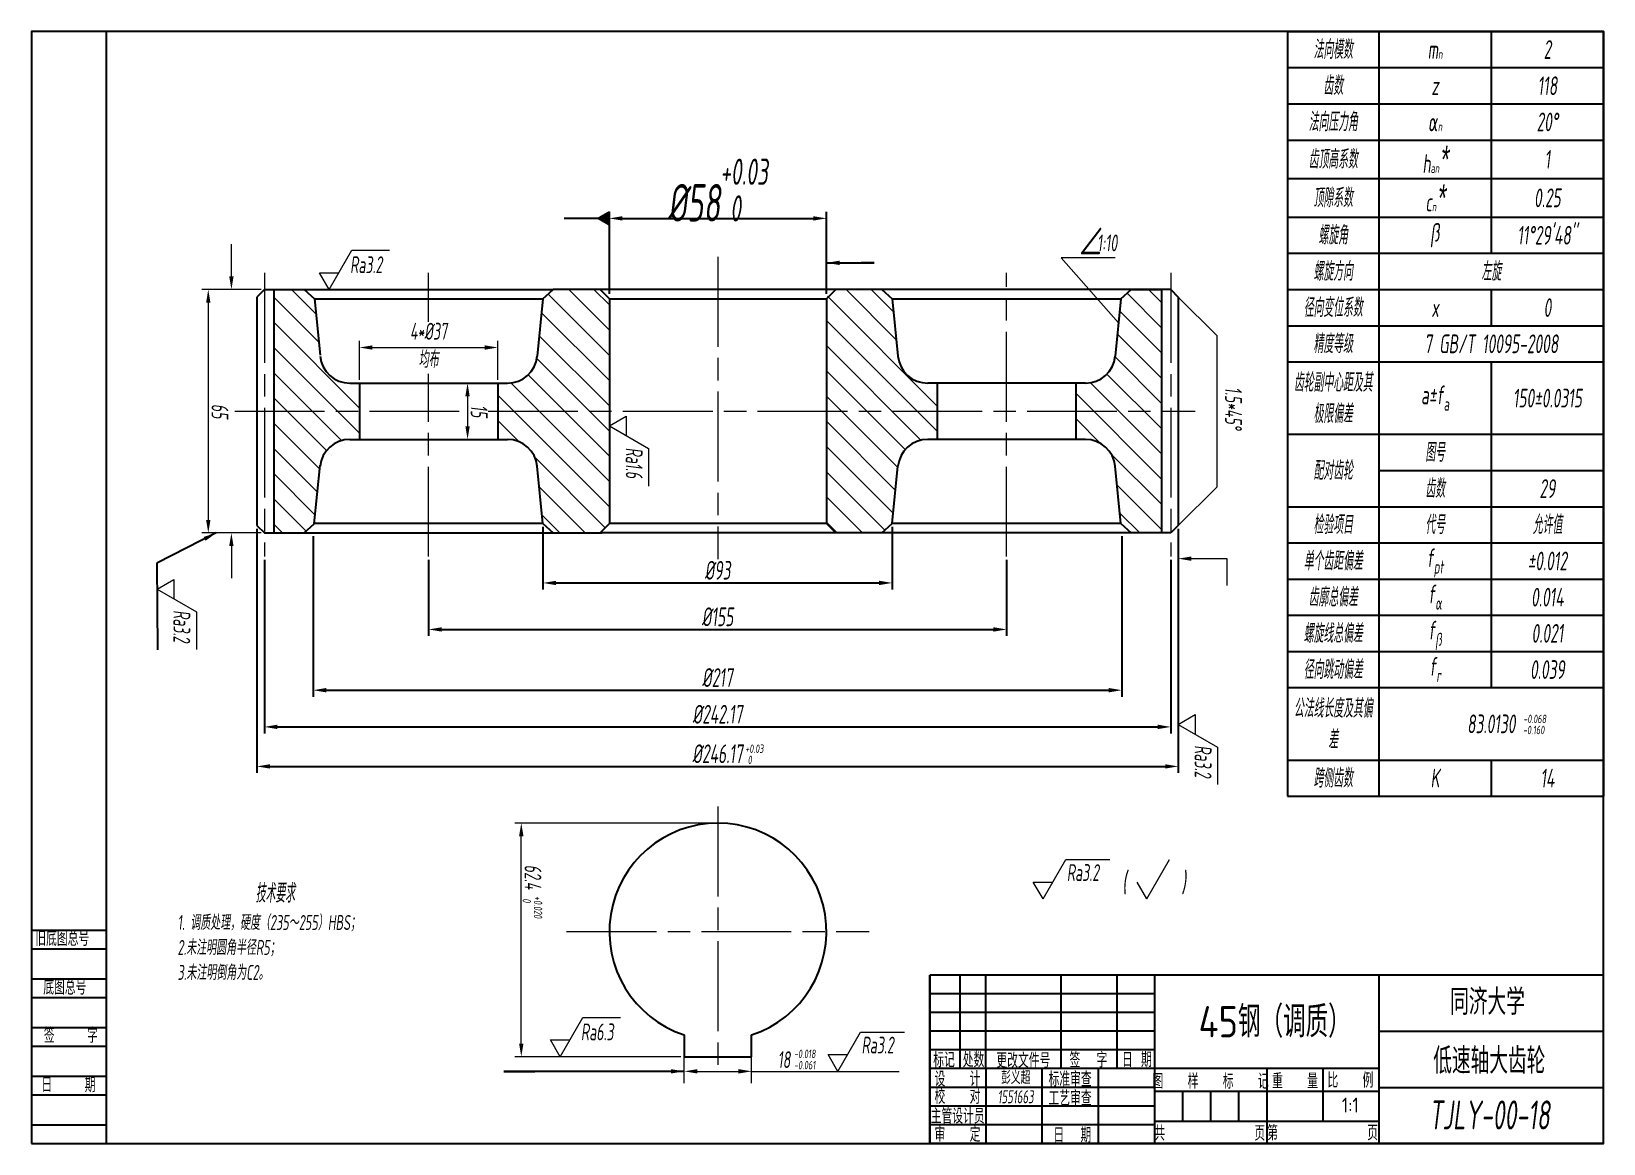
# Model space of a CAD drawing. Extents: x -500 to 7960, y -6170 to 1582.
# Drawn here: x 6890.4 to 7310.4, y 712.8 to 1009.8 of the extents above; entities that cross this region are included whole.
import ezdxf
from ezdxf.enums import TextEntityAlignment as Align

# ---------------------------------------------------------------- set-up
doc = ezdxf.new("R2010")
doc.units = 0
doc.linetypes.add('ACAD_ISO08W100', pattern=[36, 24, -3, 6, -3])
doc.layers.get('0').update_dxf_attribs({"linetype": 'CONTINUOUS'})
doc.layers.get('Defpoints').update_dxf_attribs({"linetype": 'CONTINUOUS'})
doc.layers.add('OBJ', color=7, linetype='CONTINUOUS')
doc.layers.add('OTH', color=3, linetype='CONTINUOUS')
for name, color, linetype, lineweight in [('zhongxin', 1, 'ACAD_ISO08W100', 9), ('标注', 5, 'CONTINUOUS', 9), ('粗实线', 7, 'CONTINUOUS', 25), ('细实线 波浪线', 3, 'CONTINUOUS', 9)]:
    doc.layers.add(name, color=color, linetype=linetype, lineweight=lineweight)
doc.styles.get("Standard").update_dxf_attribs({"font": 'gbenor.shx', "width": 0.7, "oblique": 7, "height": 10, "bigfont": 'gbcbig.shx'})
doc.styles.add('工程字', font='gbenor.shx', dxfattribs={"bigfont": 'gbcbig.shx'})
doc.dimstyles.new('GB-35', dxfattribs={"dimtxt": 4.5, "dimasz": 3.5, "dimexe": 1.75, "dimexo": 0.875, "dimgap": 0.875, "dimtad": 1, "dimdsep": 46, "dimtxsty": 'Standard', "dimcen": 3.5, "dimadec": 0, "dimazin": 0, "dimtfac": 0.7, "dimtmove": 0, "dimatfit": 3, "dimfxl": 1, "dimtzin": 0, "dimarcsym": 0})

# ---------------------------------------------------------------- blocks, each defined once
blk = doc.blocks.new('*D218')
at = {"layer": 'Defpoints', "color": 0, "transparency": 16777216}
for p in [(7102.81, 959.86), (7044.81, 938.85), (7102.81, 938.85)]:
    blk.add_point(p, dxfattribs=at)
at = {"layer": '标注', "color": 0, "lineweight": -2, "transparency": 16777216}
for p, q in [((7044.81, 939.72), (7044.81, 961.61)), ((7048.31, 959.86), (7099.31, 959.86)), ((7102.81, 939.72), (7102.81, 961.61))]:
    blk.add_line(p, q, dxfattribs=at)
at = {"layer": '标注', "color": 0, "transparency": 16777216}
for points in [[(7048.31, 960.44), (7048.31, 959.27), (7044.81, 959.86)], [(7099.31, 960.44), (7099.31, 959.27), (7102.81, 959.86)]]:
    blk.add_solid(points, dxfattribs=at)
at = {"layer": '标注', "color": 0, "transparency": 16777216, "insert": (7073.81, 967.42), "char_height": 10, "attachment_point": 5}
blk.add_mtext('%%C58{\\H0.7x;\\S+0.03^  0;}', dxfattribs=at)
blk = doc.blocks.new('*D220')
at = {"layer": 'Defpoints', "color": 0, "transparency": 16777216}
for p in [(7027.08, 878.34), (7120.38, 878.34), (7120.38, 862.5)]:
    blk.add_point(p, dxfattribs=at)
at = {"layer": '标注', "color": 0, "lineweight": -2, "transparency": 16777216}
for p, q in [((7027.08, 877.46), (7027.08, 860.75)), ((7120.38, 877.46), (7120.38, 860.75)), ((7030.58, 862.5), (7116.88, 862.5))]:
    blk.add_line(p, q, dxfattribs=at)
at = {"layer": '标注', "color": 0, "transparency": 16777216}
for points in [[(7030.58, 863.08), (7030.58, 861.92), (7027.08, 862.5)], [(7116.88, 863.08), (7116.88, 861.92), (7120.38, 862.5)]]:
    blk.add_solid(points, dxfattribs=at)
at = {"layer": '标注', "color": 0, "transparency": 16777216, "insert": (7073.73, 865.88), "char_height": 5, "attachment_point": 5}
blk.add_mtext('%%C93', dxfattribs=at)
blk = doc.blocks.new('*D221')
at = {"layer": 'Defpoints', "color": 0, "transparency": 16777216}
for p in [(6996.53, 869.54), (7150.93, 869.54), (7150.93, 850.08)]:
    blk.add_point(p, dxfattribs=at)
at = {"layer": '标注', "color": 0, "lineweight": -2, "transparency": 16777216}
for p, q in [((6996.53, 868.67), (6996.53, 848.33)), ((7150.93, 868.67), (7150.93, 848.33)), ((7000.03, 850.08), (7147.43, 850.08))]:
    blk.add_line(p, q, dxfattribs=at)
at = {"layer": '标注', "color": 0, "transparency": 16777216}
for points in [[(7000.03, 850.66), (7000.03, 849.49), (6996.53, 850.08)], [(7147.43, 850.66), (7147.43, 849.49), (7150.93, 850.08)]]:
    blk.add_solid(points, dxfattribs=at)
at = {"layer": '标注', "color": 0, "transparency": 16777216, "insert": (7073.73, 853.45), "char_height": 5, "attachment_point": 5}
blk.add_mtext('%%C155', dxfattribs=at)
blk = doc.blocks.new('*D219')
at = {"layer": 'Defpoints', "color": 0, "transparency": 16777216}
for p in [(6965.7, 875.85), (7181.73, 875.85), (7181.73, 833.85)]:
    blk.add_point(p, dxfattribs=at)
at = {"layer": '标注', "color": 0, "lineweight": -2, "transparency": 16777216}
for p, q in [((6965.7, 874.97), (6965.7, 832.1)), ((7181.73, 874.97), (7181.73, 832.1)), ((6969.2, 833.85), (7178.23, 833.85))]:
    blk.add_line(p, q, dxfattribs=at)
at = {"layer": '标注', "color": 0, "transparency": 16777216}
for points in [[(6969.2, 834.44), (6969.2, 833.27), (6965.7, 833.85)], [(7178.23, 834.44), (7178.23, 833.27), (7181.73, 833.85)]]:
    blk.add_solid(points, dxfattribs=at)
at = {"layer": '标注', "color": 0, "transparency": 16777216, "insert": (7073.71, 837.23), "char_height": 5, "attachment_point": 5}
blk.add_mtext('%%C217', dxfattribs=at)
blk = doc.blocks.new('*D222')
at = {"layer": 'Defpoints', "color": 0, "transparency": 16777216}
for p in [(6952.65, 869.54), (7194.81, 869.54), (7194.81, 824.05)]:
    blk.add_point(p, dxfattribs=at)
at = {"layer": '标注', "color": 0, "lineweight": -2, "transparency": 16777216}
for p, q in [((6952.65, 868.67), (6952.65, 822.3)), ((7194.81, 868.67), (7194.81, 822.3)), ((6956.15, 824.05), (7191.31, 824.05))]:
    blk.add_line(p, q, dxfattribs=at)
at = {"layer": '标注', "color": 0, "transparency": 16777216}
for points in [[(6956.15, 824.64), (6956.15, 823.47), (6952.65, 824.05)], [(7191.31, 824.64), (7191.31, 823.47), (7194.81, 824.05)]]:
    blk.add_solid(points, dxfattribs=at)
at = {"layer": '标注', "color": 0, "transparency": 16777216, "insert": (7073.73, 827.43), "char_height": 5, "attachment_point": 5}
blk.add_mtext('%%C242.17', dxfattribs=at)
blk = doc.blocks.new('*D223')
at = {"layer": 'Defpoints', "color": 0, "transparency": 16777216}
for p in [(6950.65, 877.85), (7196.81, 877.85), (7196.81, 813.5)]:
    blk.add_point(p, dxfattribs=at)
at = {"layer": '标注', "color": 0, "lineweight": -2, "transparency": 16777216}
for p, q in [((6950.65, 876.97), (6950.65, 811.75)), ((7196.81, 876.97), (7196.81, 811.75)), ((6954.15, 813.5), (7193.31, 813.5))]:
    blk.add_line(p, q, dxfattribs=at)
at = {"layer": '标注', "color": 0, "transparency": 16777216}
for points in [[(6954.15, 814.08), (6954.15, 812.92), (6950.65, 813.5)], [(7193.31, 814.08), (7193.31, 812.92), (7196.81, 813.5)]]:
    blk.add_solid(points, dxfattribs=at)
at = {"layer": '标注', "color": 0, "transparency": 16777216, "insert": (7073.73, 816.88), "char_height": 5, "attachment_point": 5}
blk.add_mtext('%%C246.17', dxfattribs=at)
blk = doc.blocks.new('*T224')
at = {"layer": '标注', "color": 0, "linetype": 'ByBlock', "lineweight": -2, "transparency": 16777216}
for p, q in [((0, 0), (84.47, 0)), ((0, 0), (0, -204.25)), ((24.47, 0), (24.47, -204.25)), ((54.47, 0), (54.47, -59.25)), ((84.47, 0), (84.47, -204.25)), ((0, -9.67), (84.47, -9.67)), ((0, -19.33), (84.47, -19.33)), ((0, -29), (84.47, -29)), ((0, -39.29), (84.47, -39.29)), ((0, -49.58), (84.47, -49.58)), ((0, -59.25), (84.47, -59.25)), ((0, -68.92), (84.47, -68.92)), ((54.47, -68.92), (54.47, -78.58)), ((0, -78.58), (84.47, -78.58)), ((0, -88.25), (84.47, -88.25)), ((54.47, -88.25), (54.47, -175.25)), ((0, -107.58), (84.47, -107.58)), ((24.47, -117.25), (84.47, -117.25)), ((0, -126.92), (84.47, -126.92)), ((0, -136.58), (84.47, -136.58)), ((0, -146.25), (84.47, -146.25)), ((0, -155.92), (84.47, -155.92)), ((0, -165.58), (84.47, -165.58)), ((0, -175.25), (84.47, -175.25)), ((0, -194.58), (84.47, -194.58)), ((54.47, -194.58), (54.47, -204.25)), ((0, -204.25), (84.47, -204.25))]:
    blk.add_line(p, q, dxfattribs=at)
at = {"layer": '标注', "color": 0, "transparency": 16777216, "char_height": 5, "attachment_point": 5}
for s, insert, width in [('法向模数', (12.23, -4.83), 21.4675), ('m{\\H0.5x;n}', (39.47, -4.83), 27), ('2', (69.47, -4.83), 27), ('齿数', (12.23, -14.5), 21.4675), ('118', (69.47, -14.5), 27), ('z', (39.47, -14.5), 27), ('法向压力角', (12.23, -24.17), 21.4675), ('α{\\H0.5x;n}', (39.47, -24.17), 27), ('20%%D', (69.47, -24.17), 27), ('齿顶高系数', (12.23, -34.15), 21.4675), ('h{\\H0.5x;an\\fArial Narrow|b0|i0|c0|p34;\\H2.9166x;\\C256;*}', (39.47, -34.15), 27), ('1', (69.47, -34.15), 27), ('顶隙系数', (12.23, -44.44), 21.4675), ('c{\\H0.5x;n\\fArial Narrow|b0|i0|c0|p34;\\H2.9166x;\\C256;*}', (39.47, -44.44), 27), ('0.25', (69.47, -44.44), 27), ('螺旋角', (12.23, -54.42), 21.4675), ('β', (39.47, -54.42), 27), ("11%%D29'48''", (69.47, -54.42), 27), ('螺旋方向', (12.23, -64.08), 21.4675), ('左旋', (54.47, -64.08), 57), ('径向变位系数', (12.23, -73.75), 21.4675), ('0', (69.47, -73.75), 27), ('x', (39.47, -73.75), 27), ('精度等级', (12.23, -83.42), 21.4675), ('7 GB/T 10095-2008', (54.47, -83.42), 57), ('齿轮副中心距及其极限偏差', (12.23, -97.92), 21.4675), ('\\A1;a%%Pf{\\H0.7x;\\S^ a;}', (39.47, -97.92), 27), ('150%%P0.0315', (69.47, -97.92), 27), ('图号', (39.47, -112.42), 27), ('配对齿轮', (12.23, -117.25), 21.4675), ('齿数', (39.47, -122.08), 27), ('29', (69.47, -122.08), 27), ('检验项目', (12.23, -131.75), 21.4675), ('代号', (39.47, -131.75), 27), ('允许值', (69.47, -131.75), 27), ('单个齿距偏差', (12.23, -141.42), 21.4675), ('\\A1;f{\\H0.7x;\\S^ pt;}', (39.47, -141.42), 27), ('%%P0.012', (69.47, -141.42), 27), ('齿廓总偏差', (12.23, -151.08), 21.4675), ('\\A1;f{\\H0.7x;\\S^ α;}', (39.47, -151.08), 27), ('0.014', (69.47, -151.08), 27), ('螺旋线总偏差', (12.23, -160.75), 21.4675), ('\\A1;f{\\H0.7x;\\S^ β;}', (39.47, -160.75), 27), ('0.021', (69.47, -160.75), 27), ('径向跳动偏差', (12.23, -170.42), 21.4675), ('\\A1;f{\\H0.7x;\\S^ r;}', (39.47, -170.42), 27), ('0.039', (69.47, -170.42), 27), ('公法线长度及其偏差', (12.23, -184.92), 21.4675), ('83.0130', (54.47, -184.92), 57), ('跨侧齿数', (12.23, -199.42), 21.4675), ('K', (39.47, -199.42), 27), ('14', (69.47, -199.42), 27)]:
    blk.add_mtext(s, dxfattribs=dict(at, insert=insert, width=width))

msp = doc.modelspace()

# ---------------------------------------------------------------- hatches: boundary and pattern name
at = {"layer": '细实线 波浪线'}
h = msp.add_hatch(dxfattribs=at)
h.set_pattern_fill('ANSI31', color=256, scale=1.5, angle=-90)
h.set_pattern_definition([(315, (4992.531, 759.6543), (3.367596, 3.367596), [])])
edge = h.paths.add_edge_path()
edge.add_line((7184.229, 940.849), (7181.48, 938.362))
edge.add_line((7181.48, 938.362), (7179.95, 923.053))
edge.add_arc((7171.989, 923.849), 8, 270, 354.28941, ccw=False)
edge.add_line((7171.989, 915.849), (7169.429, 915.849))
edge.add_line((7169.429, 915.849), (7169.429, 900.849))
edge.add_line((7169.429, 900.849), (7171.989, 900.849))
edge.add_arc((7171.989, 892.849), 8, 5.71059, 90, ccw=False)
edge.add_line((7179.95, 893.645), (7181.729, 875.849))
edge.add_line((7181.729, 875.849), (7192.312, 875.849))
edge.add_line((7192.312, 875.849), (7192.312, 940.849))
edge.add_line((7192.312, 940.849), (7184.229, 940.849))
edge = h.paths.add_edge_path()
edge.add_line((7117.629, 875.849), (7120.378, 878.337))
edge.add_line((7120.378, 878.337), (7121.909, 893.645))
edge.add_arc((7129.869, 892.849), 8, 90, 174.28941, ccw=False)
edge.add_line((7129.869, 900.849), (7132.429, 900.849))
edge.add_line((7132.429, 900.849), (7132.429, 915.849))
edge.add_line((7132.429, 915.849), (7129.869, 915.849))
edge.add_arc((7129.869, 923.849), 8, 185.71059, 270, ccw=False)
edge.add_line((7121.909, 923.053), (7120.129, 940.849))
edge.add_line((7120.129, 940.849), (7104.812, 940.849))
edge.add_line((7104.812, 940.849), (7102.812, 938.849))
edge.add_line((7102.812, 938.849), (7102.812, 877.849))
edge.add_line((7102.812, 877.849), (7104.812, 875.849))
edge.add_line((7104.812, 875.849), (7117.629, 875.849))
edge = h.paths.add_edge_path()
edge.add_line((6963.259, 875.849), (6965.975, 878.307))
edge.add_line((6965.975, 878.307), (6967.509, 893.645))
edge.add_arc((6975.469, 892.849), 8, 90, 174.28941, ccw=False)
edge.add_line((6975.469, 900.849), (6978.029, 900.849))
edge.add_line((6978.029, 900.849), (6978.029, 915.849))
edge.add_line((6978.029, 915.849), (6975.469, 915.849))
edge.add_arc((6975.469, 923.849), 8, 185.71059, 270, ccw=False)
edge.add_line((6967.509, 923.053), (6965.729, 940.849))
edge.add_line((6965.729, 940.849), (6955.146, 940.849))
edge.add_line((6955.146, 940.849), (6955.146, 875.849))
edge.add_line((6955.146, 875.849), (6963.259, 875.849))
edge = h.paths.add_edge_path()
edge.add_line((7042.312, 875.849), (7044.812, 878.349))
edge.add_line((7044.812, 878.349), (7044.812, 938.849))
edge.add_line((7044.812, 938.849), (7042.812, 940.849))
edge.add_line((7042.812, 940.849), (7029.829, 940.849))
edge.add_line((7029.829, 940.849), (7027.08, 938.362))
edge.add_line((7027.08, 938.362), (7025.55, 923.053))
edge.add_arc((7017.589, 923.849), 8, 270, 354.28941, ccw=False)
edge.add_line((7017.589, 915.849), (7015.029, 915.849))
edge.add_line((7015.029, 915.849), (7015.029, 900.849))
edge.add_line((7015.029, 900.849), (7017.589, 900.849))
edge.add_arc((7017.589, 892.849), 8, 5.71059, 90, ccw=False)
edge.add_line((7025.55, 893.645), (7027.329, 875.849))
edge.add_line((7027.329, 875.849), (7042.312, 875.849))

# ---------------------------------------------------------------- linework, layer by layer
at = {"color": 18, "true_color": 0x000000}
for p in [(6910.417, 1009.781), (6910.417, 961.281)]:
    msp.add_line(p, (6910.417, 713.019), dxfattribs=at)
at = {"layer": 'OBJ', "color": 18, "true_color": 0x000000}
for p, q in [((7310.417, 757.781), (7130.417, 757.781)), ((7130.417, 712.781), (7130.417, 757.781)), ((7130.417, 712.781), (7130.417, 757.781)), ((7130.417, 757.781), (7130.417, 712.781)), ((7190.417, 757.781), (7190.417, 712.781)), ((7250.417, 757.781), (7250.417, 712.781)), ((7250.417, 742.781), (7310.417, 742.781)), ((7250.417, 732.781), (7130.417, 732.781)), ((7250.417, 727.781), (7310.417, 727.781)), ((7310.417, 712.781), (7130.417, 712.781))]:
    msp.add_line(p, q, dxfattribs=at)
at = {"layer": 'OTH', "color": 18, "true_color": 0x000000}
for p, q in [((6890.417, 769.781), (6910.417, 769.781)), ((6890.417, 764.781), (6910.417, 764.781)), ((6890.417, 756.781), (6910.417, 756.781)), ((7138.417, 757.781), (7138.417, 732.781)), ((7145.417, 732.781), (7145.417, 757.781)), ((7165.417, 757.781), (7165.417, 732.781)), ((7180.417, 757.781), (7180.417, 732.781)), ((7190.417, 752.781), (7130.417, 752.781)), ((6890.417, 751.781), (6910.417, 751.781)), ((7190.417, 747.781), (7130.417, 747.781)), ((6890.417, 743.781), (6910.417, 743.781)), ((7190.417, 742.781), (7130.417, 742.781)), ((6890.417, 738.781), (6910.417, 738.781)), ((7190.417, 737.781), (7130.417, 737.781)), ((7145.417, 732.781), (7145.417, 712.781)), ((7160.417, 712.781), (7160.417, 732.781)), ((7175.417, 732.781), (7175.417, 712.781)), ((7220.417, 732.781), (7220.417, 712.781)), ((7235.417, 732.781), (7235.417, 718.781)), ((6890.417, 730.781), (6910.417, 730.781)), ((7190.417, 727.781), (7130.417, 727.781)), ((7190.417, 726.781), (7250.417, 726.781)), ((7197.917, 726.781), (7197.917, 718.781)), ((7205.417, 726.781), (7205.417, 718.781)), ((7212.917, 726.781), (7212.917, 718.781)), ((6890.417, 725.781), (6910.417, 725.781)), ((7190.417, 722.781), (7130.417, 722.781)), ((7190.417, 718.781), (7250.417, 718.781)), ((6890.417, 717.781), (6910.417, 717.781)), ((6890.417, 717.781), (6910.417, 717.781)), ((7190.417, 717.781), (7130.417, 717.781))]:
    msp.add_line(p, q, dxfattribs=at)
msp.add_lwpolyline([(6890.417, 712.781), (7310.417, 712.781), (7310.417, 1009.781), (6890.417, 1009.781)], close=True, dxfattribs=at)
at = {"layer": 'zhongxin'}
for p, q in [((7073.812, 949.592), (7073.812, 868.825)), ((6952.646, 945.276), (6952.646, 869.545)), ((6996.529, 932.275), (6996.529, 945.276)), ((7150.929, 869.545), (7150.929, 945.276)), ((7194.812, 945.276), (7194.812, 869.545)), ((6996.529, 869.545), (6996.529, 918.305)), ((6944.713, 908.349), (7006.924, 908.349)), ((7012.418, 908.349), (7201.278, 908.349)), ((7073.812, 802.795), (7073.812, 732.025)), ((7033.389, 769.368), (7114.236, 769.368))]:
    msp.add_line(p, q, dxfattribs=at)
at = {"layer": '标注'}
for p, q in [((6943.839, 944.349), (6943.839, 952.935)), ((6969.971, 940.849), (6976.033, 951.349)), ((6976.033, 951.349), (6986.055, 951.349)), ((7179.945, 949.299), (7165.523, 949.299)), ((7180.839, 931.951), (7165.523, 949.299)), ((6969.971, 940.849), (6967.373, 945.349)), ((6967.373, 945.349), (6972.569, 945.349)), ((6951.771, 940.849), (6935.907, 940.849)), ((6937.657, 937.349), (6937.657, 879.349)), ((7196.812, 938.849), (7207.071, 928.591)), ((7207.071, 928.591), (7207.071, 888.108)), ((6978.029, 916.724), (6978.029, 927.118)), ((6981.529, 925.368), (7011.529, 925.368)), ((7015.029, 916.724), (7015.029, 927.118)), ((6997.404, 915.849), (7008.674, 915.849)), ((7006.924, 912.349), (7006.924, 904.349)), ((7044.812, 904.441), (7049.312, 907.039)), ((7044.812, 904.441), (7055.312, 898.379)), ((7049.312, 907.039), (7049.312, 901.843)), ((6997.404, 900.849), (7008.674, 900.849)), ((7055.312, 898.379), (7055.312, 888.358)), ((7196.812, 877.849), (7207.071, 888.108)), ((6951.771, 875.849), (6935.907, 875.849)), ((6943.839, 872.349), (6943.839, 863.763)), ((7200.312, 868.982), (7209.792, 868.982)), ((7209.792, 868.982), (7209.792, 861.826)), ((6923.974, 860.806), (6928.474, 863.404)), ((6928.474, 863.404), (6928.474, 858.208)), ((6923.974, 860.806), (6934.474, 854.744)), ((6934.474, 854.744), (6934.474, 844.722)), ((7196.812, 824.73), (7201.312, 827.328)), ((7196.812, 824.73), (7207.312, 818.668)), ((7201.312, 827.328), (7201.312, 822.132)), ((7207.312, 818.668), (7207.312, 808.647)), ((7072.937, 798.368), (7019.531, 798.368)), ((7021.281, 739.468), (7021.281, 794.868)), ((7160.672, 778.128), (7166.734, 788.628)), ((7166.734, 788.628), (7178.479, 788.628)), ((7188.382, 778.128), (7194.444, 788.628)), ((7188.382, 778.128), (7194.444, 788.628)), ((7160.672, 778.128), (7158.074, 782.628)), ((7158.074, 782.628), (7163.27, 782.628)), ((7188.382, 778.128), (7185.784, 782.628)), ((7188.382, 778.128), (7185.784, 782.628)), ((7031.686, 735.968), (7037.749, 746.468)), ((7037.749, 746.468), (7047.77, 746.468)), ((7031.686, 735.968), (7029.088, 740.468)), ((7029.088, 740.468), (7034.284, 740.468)), ((7105.833, 732.066), (7111.895, 742.566)), ((7111.895, 742.566), (7123.639, 742.566)), ((7063.937, 735.968), (7019.531, 735.968)), ((7064.812, 728.863), (7064.812, 735.968)), ((7082.812, 728.863), (7082.812, 735.968)), ((7105.833, 732.066), (7103.235, 736.566)), ((7103.235, 736.566), (7108.431, 736.566)), ((7068.312, 732.066), (7079.312, 732.066)), ((7082.812, 732.066), (7122.205, 732.066))]:
    msp.add_line(p, q, dxfattribs=at)
for points in [[(6937.074, 937.349), (6938.24, 937.349), (6937.657, 940.849)], [(6944.422, 944.349), (6943.839, 940.849), (6943.256, 944.349)], [(6981.529, 925.951), (6981.529, 924.785), (6978.029, 925.368)], [(7011.529, 925.951), (7011.529, 924.785), (7015.029, 925.368)], [(7006.34, 912.349), (7007.507, 912.349), (7006.924, 915.849)], [(7006.34, 904.349), (7007.507, 904.349), (7006.924, 900.849)], [(6937.074, 879.349), (6938.24, 879.349), (6937.657, 875.849)], [(6944.422, 872.349), (6943.839, 875.849), (6943.256, 872.349)], [(7200.312, 868.399), (7196.812, 868.982), (7200.312, 869.565)], [(7020.698, 794.868), (7021.864, 794.868), (7021.281, 798.368)], [(7020.698, 739.468), (7021.864, 739.468), (7021.281, 735.968)], [(7068.312, 732.649), (7068.312, 731.483), (7064.812, 732.066)], [(7079.312, 732.649), (7079.312, 731.483), (7082.812, 732.066)]]:
    msp.add_solid(points, dxfattribs=at)
at = {"layer": '粗实线'}
for p, q in [((6952.646, 940.849), (6950.646, 938.849)), ((6952.646, 940.849), (6964.759, 940.849)), ((6955.146, 940.849), (6955.146, 875.849)), ((6963.259, 940.849), (6966.008, 938.362)), ((6964.759, 940.849), (7029.829, 940.849)), ((7027.08, 938.362), (7029.829, 940.849)), ((7194.812, 940.849), (7029.829, 940.849)), ((7042.312, 940.849), (7044.812, 938.349)), ((7105.312, 940.849), (7102.812, 938.349)), ((7117.629, 940.849), (7105.312, 940.849)), ((7117.629, 940.849), (7120.378, 938.362)), ((7181.48, 938.362), (7184.229, 940.849)), ((7184.229, 940.849), (7192.312, 940.849)), ((7192.312, 940.849), (7192.312, 875.849)), ((7194.812, 940.849), (7196.812, 938.849)), ((6950.646, 938.849), (6950.646, 877.849)), ((6966.008, 938.362), (6967.509, 923.35)), ((6966.008, 938.362), (7027.08, 938.362)), ((7027.08, 938.362), (7025.55, 923.053)), ((7044.812, 938.349), (7044.812, 878.349)), ((7044.812, 938.349), (7102.812, 938.349)), ((7102.812, 938.349), (7102.812, 878.349)), ((7120.378, 938.362), (7121.909, 923.053)), ((7120.378, 938.362), (7181.48, 938.362)), ((7181.48, 938.362), (7179.95, 923.053)), ((7196.812, 938.849), (7196.812, 877.849)), ((6975.469, 915.849), (7017.589, 915.849)), ((6978.029, 915.849), (6978.029, 900.849)), ((7015.029, 915.849), (7015.029, 900.849)), ((7171.989, 915.849), (7129.869, 915.849)), ((7132.429, 915.849), (7132.429, 900.849)), ((7169.429, 915.849), (7169.429, 900.849)), ((6975.469, 900.849), (7017.589, 900.849)), ((7171.989, 900.849), (7129.869, 900.849)), ((6965.942, 878.278), (6967.509, 893.943)), ((7027.08, 878.337), (7025.55, 893.645)), ((7120.378, 878.337), (7121.909, 893.645)), ((7181.48, 878.337), (7179.95, 893.645)), ((6950.646, 877.849), (6952.646, 875.849)), ((6963.259, 875.849), (6965.942, 878.278)), ((7027.08, 878.337), (6966.008, 878.337)), ((7027.08, 878.337), (7029.829, 875.849)), ((7042.312, 875.849), (7044.812, 878.349)), ((7102.812, 878.349), (7044.812, 878.349)), ((7105.312, 875.849), (7102.812, 878.349)), ((7117.629, 875.849), (7120.378, 878.337)), ((7181.48, 878.337), (7120.378, 878.337)), ((7181.48, 878.337), (7184.229, 875.849)), ((7196.812, 877.849), (7194.812, 875.849)), ((6952.646, 875.849), (7042.812, 875.849)), ((7104.812, 875.849), (7042.812, 875.849)), ((7073.729, 875.849), (7073.646, 875.849)), ((7194.812, 875.849), (7101.146, 875.849)), ((7064.812, 741.8), (7064.812, 735.968)), ((7082.812, 735.968), (7082.812, 741.8)), ((7064.812, 735.968), (7082.812, 735.968))]:
    msp.add_line(p, q, dxfattribs=at)
for centre, radius, start, end in [((6975.469, 923.849), 8, 185.71059, 270), ((7017.589, 923.849), 8, 270, 354.28941), ((7129.869, 923.849), 8, 185.71059, 270), ((7171.989, 923.849), 8, 270, 354.28941), ((6975.469, 892.849), 8, 90, 174.28941), ((7017.589, 892.849), 8, 5.71059, 90), ((7129.869, 892.849), 8, 90, 174.28941), ((7171.989, 892.849), 8, 5.71059, 90), ((7073.812, 769.368), 29, 288.08001, 251.91999)]:
    msp.add_arc(centre, radius, start, end, dxfattribs=at)

# ---------------------------------------------------------------- block references
msp.add_blockref('*T224', (7225.95, 1009.781))

# ---------------------------------------------------------------- texts
at = {"layer": 'OTH', "color": 18, "true_color": 0x000000, "style": '工程字'}
for s, height, p in [('旧底图总号', 4, (6891.457, 765.555)), ('底图总号', 4, (6893.577, 752.53)), ('同济大学', 6.9343, (7269.43, 747.136)), ('45钢（调质）', 8.366, (7202.21, 741.14)), ('签    字', 4, (6893.74, 739.667)), ('低速轴大齿轮', 6.9343, (7264.918, 731.413)), ('日    期', 4, (6893.087, 726.479))]:
    msp.add_text(s, height=height, dxfattribs=at).set_placement(p)
for s, p in [('标记', (7134.218, 735.327)), ('处数', (7142.104, 735.327)), ('更改文件号', (7155.413, 735.17)), ('签  字', (7172.787, 735.306)), ('日 期', (7185.745, 735.345)), ('设   计', (7137.816, 730.193)), ('标准审查', (7167.899, 730.175)), ('图   样   标   记', (7205.442, 729.611)), ('重   量', (7227.996, 729.667)), ('比   例', (7242.782, 729.875)), ('校   对', (7137.816, 725.569)), ('工艺审查', (7167.899, 725.095)), ('主管设计员', (7137.864, 720.305)), ('审   定', (7137.816, 715.453)), ('日  期', (7168.493, 715.208)), ('共           页', (7205.2, 715.714)), ('第           页', (7235.355, 715.842))]:
    msp.add_text(s, height=4, dxfattribs=at).set_placement(p, align=Align.MIDDLE)
at = {"layer": 'OTH', "color": 18, "true_color": 0x000000, "oblique": 7, "width": 0.7}
msp.add_text('TJLY-00-18', height=7.7345, dxfattribs=at).set_placement((7263.77, 716.553))
at = {"layer": 'OTH', "color": 18, "true_color": 0x000000, "insert": (7240.509, 725.042), "char_height": 4, "attachment_point": 1, "style": '工程字'}
msp.add_mtext_dynamic_manual_height_columns('1:1', width=7.29992, gutter_width=25, heights=[0], dxfattribs=at)
at = {"layer": '标注', "oblique": 7, "width": 0.7}
msp.add_text('(       )', height=5.5, rotation=360, dxfattribs=at).set_placement((7181.821, 779.864))
at = {"layer": '标注', "width": 5.59873, "attachment_point": 1}
for s, insert, char_height in [('∠', (7170.47, 957.241), 7), ('1:10', (7175.112, 955.55), 4.5)]:
    msp.add_mtext(s, dxfattribs=dict(at, insert=insert, char_height=char_height))
at = {"layer": '标注', "char_height": 4.5, "attachment_point": 5}
for s, insert in [('Ra3.2', (6979.863, 947.482)), ('4*%%C37 \\P均布', (6996.529, 925.954)), ('Ra3.2', (7171.339, 785.149)), ('Ra6.3', (7041.578, 742.601)), ('Ra3.2', (7116.5, 739.087)), ('18', (7091.485, 735.191))]:
    msp.add_mtext(s, dxfattribs=dict(at, insert=insert))
at = {"layer": '标注', "char_height": 4.5, "attachment_point": 5, "rotation": 270}
for s, insert in [('1.5*45%%D', (7211.55, 909.101)), ('65', (6940.782, 908.349)), ('15', (7010.049, 908.349)), ('Ra1.6', (7051.445, 894.55)), ('Ra3.2', (6930.607, 850.914)), ('Ra3.2', (7203.445, 814.839)), ('62.4', (7024.406, 783.94))]:
    msp.add_mtext(s, dxfattribs=dict(at, insert=insert))
at = {"layer": '标注', "attachment_point": 1}
for s, width, gutter_width, insert, char_height in [('-0.160', 8.54702, 22.5, (7288.899, 824.349), 2.25), ('-0.068', 8.54702, 22.5, (7288.979, 827.305), 2.25), ('+0.03', 8.54702, 22.5, (7081.123, 819.351), 2.25), ('0', 8.54702, 22.5, (7081.776, 816.352), 2.25), ('           技术要求\\P{\\H0.8x;1. 调质处理，硬度（235～255）HBS；\\P2.未注明圆角半径R5；\\P3.未注明倒角为C2。}', 56.29251, 25, (6929.44, 782.147), 5), ('-0.018', 8.54702, 22.5, (7094.148, 737.861), 2.25), ('-0.061', 8.54702, 22.5, (7094.148, 734.862), 2.25), ('1551663', 9.45107, 25, (7148.54, 727.019), 3.5)]:
    msp.add_mtext_dynamic_manual_height_columns(s, width=width, gutter_width=gutter_width, heights=[0], dxfattribs=dict(at, insert=insert, char_height=char_height))
at = {"layer": '标注', "char_height": 2.25, "attachment_point": 1, "rotation": 270}
for s, insert in [('0', (7023.892, 778.233)), ('+0.020', (7026.891, 778.886))]:
    msp.add_mtext_dynamic_manual_height_columns(s, width=8.54702, gutter_width=22.5, heights=[0], dxfattribs=dict(at, insert=insert))
at = {"layer": '标注', "insert": (7149.436, 732.169), "char_height": 3.5, "attachment_point": 1, "style": '工程字'}
msp.add_mtext_dynamic_manual_height_columns('彭义超', width=9.45107, gutter_width=25, heights=[0], dxfattribs=at)

# ---------------------------------------------------------------- dimensions: what is measured, and where the dimension line sits
at = {"layer": '标注'}
for base, p1, p2, text, picture, middle in [((7102.812, 959.858), (7044.812, 938.849), (7102.812, 938.849), '%%C58{\\H0.7x;\\S+0.03^  0;}', '*D218', (7073.812, 959.858)), ((7196.812, 813.501), (6950.646, 877.849), (7196.812, 877.849), '%%C<>', '*D223', (7073.729, 813.501)), ((7181.729, 833.852), (6965.699, 875.849), (7181.729, 875.849), '%%C217', '*D219', (7073.714, 833.852)), ((7194.812, 824.052), (6952.646, 869.545), (7194.812, 869.545), '%%C242.17', '*D222', (7073.729, 824.052))]:
    dim = msp.add_linear_dim(base=base, p1=p1, p2=p2, text=text, dimstyle='GB-35', dxfattribs=at)
    dim.commit()
    dim.dimension.update_dxf_attribs({"geometry": picture, "text_midpoint": middle, "dimtype": 160})
for base, p1, p2, text, picture, middle in [((7120.378, 862.5), (7027.08, 878.337), (7120.378, 878.337), '%%C93', '*D220', (7073.729, 865.875)), ((7150.929, 850.076), (6996.529, 869.545), (7150.929, 869.545), '%%C155', '*D221', (7073.729, 853.451))]:
    dim = msp.add_linear_dim(base=base, p1=p1, p2=p2, text=text, dimstyle='GB-35', dxfattribs=at)
    dim.commit()
    dim.dimension.update_dxf_attribs({"geometry": picture, "text_midpoint": middle})

# ---------------------------------------------------------------- leaders
for points, override in [([(7044.812, 959.858), (7034.583, 959.858), (7032.752, 959.858)], {"dimgap": 0.875, "dimtad": 0, "dimldrblk": 'DatumFilled'}), ([(7102.812, 947.979), (7115.585, 947.979), (7112.085, 947.979), (7115.585, 947.979)], {"dimgap": 0.875, "dimtad": 0}), ([(6939.795, 875.849), (6923.926, 867.821), (6924.084, 844.613)], {"dimgap": 0.875, "dimtad": 0}), ([(7064.812, 732.066), (7016.646, 732.066), (7024.863, 732.066)], {"dimgap": 0.875, "dimtad": 0})]:
    msp.add_leader(points, dimstyle='GB-35', override=override, dxfattribs=at)

doc.saveas('drawing.dxf')
